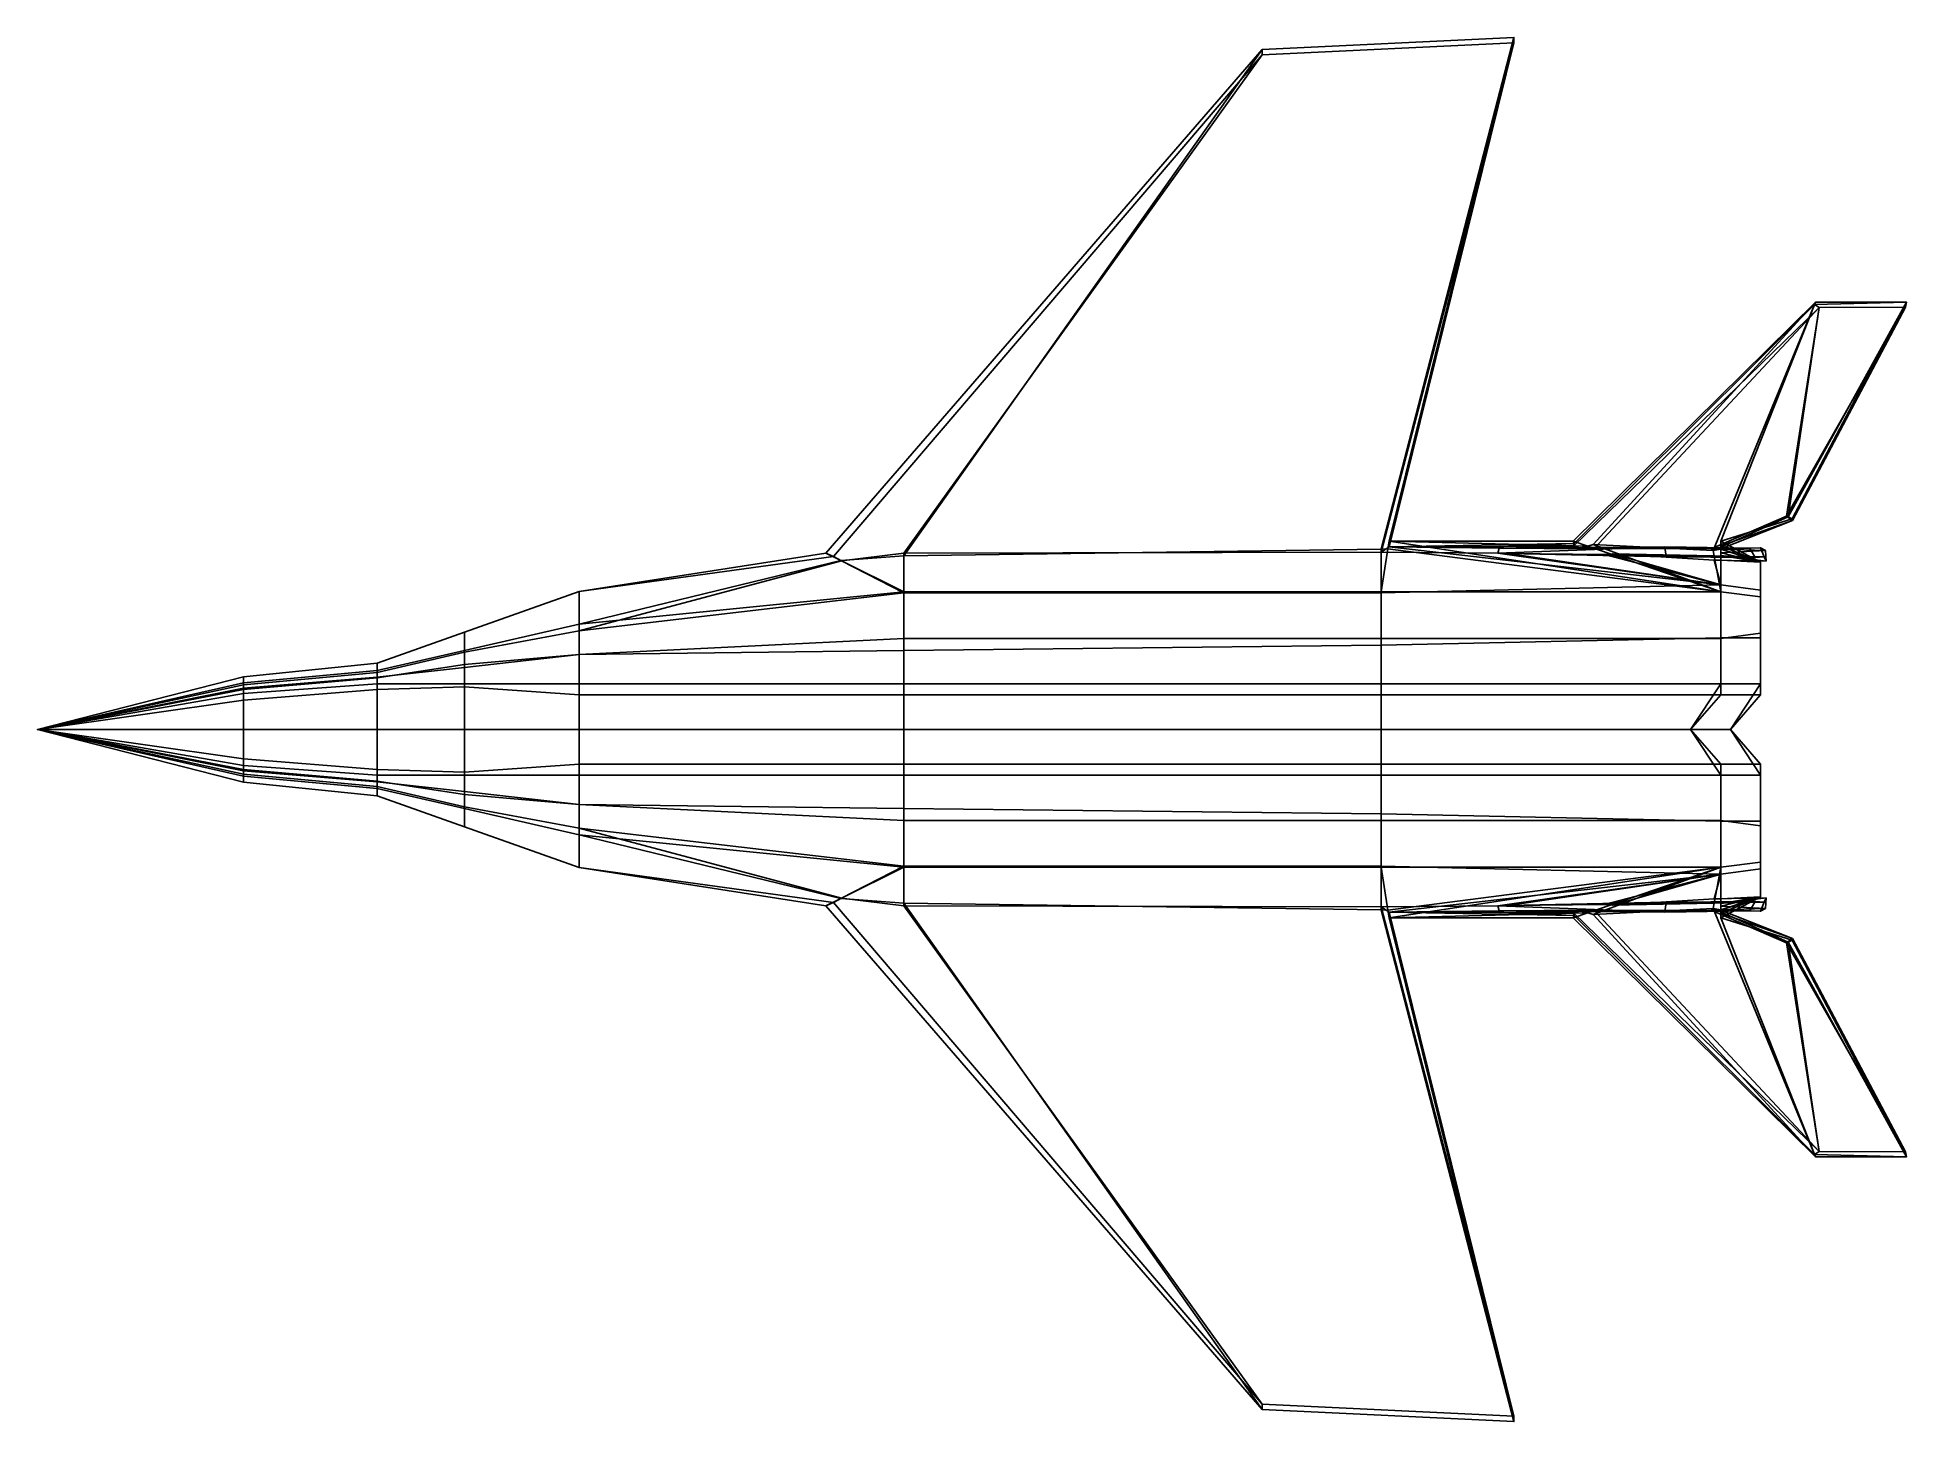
# Model space of a CAD drawing. Extents: x -2.39 to 6.55, y -3.31 to 3.31.
import ezdxf

# ---------------------------------------------------------------- set-up
doc = ezdxf.new("R2010")
doc.units = 0

msp = doc.modelspace()

# ---------------------------------------------------------------- linework, layer by layer
at = {"layer": 'Combined_Polyset', "color": 251}
for points in [[(4.0401, 0.8621, 0.2448), (4.6751, 3.3115, 0.2399), (3.4717, 3.2536, 0.2399), (1.7572, 0.8308, 0.2482)], [(3.4717, 3.2279, 0.3214), (3.4717, 3.2536, 0.2399), (4.6751, 3.3115, 0.2399), (4.6751, 3.286, 0.325)], [(4.0724, 0.865, 0.2473), (4.0781, 0.9016, 0.278), (4.6751, 3.3115, 0.2399), (4.0401, 0.8621, 0.2448)], [(4.0782, 0.8744, 0.3115), (4.6751, 3.286, 0.325), (4.6751, 3.3115, 0.2399), (4.0781, 0.9016, 0.278)], [(1.3843, 0.8437, 0.278), (3.4717, 3.2536, 0.2399), (3.4717, 3.2279, 0.3214), (1.4202, 0.8272, 0.3124)], [(1.7572, 0.8308, 0.2482), (3.4717, 3.2536, 0.2399), (1.3843, 0.8437, 0.278), (1.4555, 0.8085, 0.2585)], [(1.4202, 0.8272, 0.3124), (3.4717, 3.2279, 0.3214), (1.7572, 0.8429, 0.3155), (1.458, 0.8062, 0.3092)], [(1.7572, 0.8429, 0.3155), (3.4717, 3.2279, 0.3214), (4.6751, 3.286, 0.325), (4.0401, 0.8491, 0.3425)], [(4.0401, 0.8491, 0.3425), (4.6751, 3.286, 0.325), (4.0782, 0.8744, 0.3115)], [(6.113, 2.0337, 0.2914), (4.9627, 0.8895, 0.2928), (4.9584, 0.9016, 0.278), (6.1178, 2.0446, 0.278)], [(5.0546, 0.8845, 0.2634), (6.1178, 2.0446, 0.278), (4.9584, 0.9016, 0.278), (5.0285, 0.8775, 0.2575)], [(6.1349, 2.0196, 0.3118), (4.9603, 0.8764, 0.3118), (4.9627, 0.8895, 0.2928), (6.113, 2.0337, 0.2914)], [(5.009, 0.8637, 0.3305), (4.9603, 0.8764, 0.3118), (6.1349, 2.0196, 0.3118), (5.0597, 0.8666, 0.3264)], [(6.1178, 2.0446, 0.278), (5.0546, 0.8845, 0.2634), (5.6283, 0.8571, 0.2415)], [(5.9792, 1.0207, 0.3275), (5.619, 0.8636, 0.333), (5.0597, 0.8666, 0.3264), (6.1349, 2.0196, 0.3118)], [(6.1178, 2.0446, 0.278), (5.6283, 0.8571, 0.2415), (5.9865, 1.0169, 0.2511), (6.5536, 2.0438, 0.2789)], [(6.1178, 2.0446, 0.278), (5.6642, 0.9016, 0.278), (6.0055, 1.0077, 0.2782), (6.5536, 2.0438, 0.2789)], [(5.9792, 1.0207, 0.3275), (6.5484, 2.021, 0.3121), (6.0074, 1.0007, 0.3121)], [(6.1349, 2.0196, 0.3118), (6.5484, 2.021, 0.3121), (5.9792, 1.0207, 0.3275)], [(6.0055, 1.0077, 0.2782), (6.5536, 2.0438, 0.2789), (5.9865, 1.0169, 0.2511)], [(6.1349, 2.0196, 0.3118), (6.5484, 2.021, 0.3121), (6.5536, 2.0438, 0.2789), (5.9865, 1.0169, 0.2511)], [(6.0074, 1.0007, 0.3121), (6.5484, 2.021, 0.3121), (6.5536, 2.0438, 0.2789), (6.0055, 1.0077, 0.2782)], [(6.5536, 2.0438, 0.2789), (6.113, 2.0337, 0.2914), (6.1178, 2.0446, 0.278)], [(6.113, 2.0337, 0.2914), (6.5536, 2.0438, 0.2789), (6.5484, 2.021, 0.3121), (6.1349, 2.0196, 0.3118)], [(5.6642, 0.8644, 0.3319), (5.619, 0.8636, 0.333), (5.9792, 1.0207, 0.3275), (6.0074, 1.0007, 0.3121)], [(6.0055, 1.0077, 0.2782), (5.6642, 0.9016, 0.278), (5.6642, 0.8781, 0.3121), (6.0074, 1.0007, 0.3121)], [(6.0074, 1.0007, 0.3121), (5.6642, 0.8781, 0.3121), (5.6642, 0.8644, 0.3319)], [(5.6642, 0.6594, 0.0719), (4.0781, 0.9016, 0.278), (4.0724, 0.865, 0.2473)], [(4.9627, 0.8895, 0.2928), (4.0782, 0.8744, 0.3115), (4.0781, 0.9016, 0.278), (4.9584, 0.9016, 0.278)], [(5.0285, 0.8775, 0.2575), (4.9584, 0.9016, 0.278), (4.0781, 0.9016, 0.278)], [(4.0781, 0.9016, 0.278), (5.6642, 0.6594, 0.0719), (5.0285, 0.8775, 0.2575)], [(5.6642, 0.8781, 0.3121), (5.6642, 0.9016, 0.278), (5.8547, 0.8, 0.278)], [(5.8547, 0.8, 0.278), (5.6642, 0.9016, 0.278), (5.6642, 0.8634, 0.2455)], [(1.4202, 0.8272, 0.3124), (0.2032, 0.6603, 0.278), (1.3843, 0.8437, 0.278)], [(1.4555, 0.8085, 0.2585), (1.3843, 0.8437, 0.278), (0.2032, 0.6603, 0.278), (0.2032, 0.5037, 0.176)], [(1.458, 0.8062, 0.3092), (0.2032, 0.4719, 0.4032), (0.2032, 0.6603, 0.278), (1.4202, 0.8272, 0.3124)], [(0.2032, 0.5037, 0.176), (1.7572, 0.6594, 0.176), (1.4555, 0.8085, 0.2585)], [(1.458, 0.8062, 0.3092), (1.7572, 0.6542, 0.4363), (0.2032, 0.4719, 0.4032)], [(1.4555, 0.8085, 0.2585), (1.7572, 0.6594, 0.176), (1.7572, 0.8308, 0.2482)], [(1.7572, 0.8429, 0.3155), (1.7572, 0.6542, 0.4363), (1.458, 0.8062, 0.3092)], [(1.7572, 0.8308, 0.2482), (1.7572, 0.6594, 0.176), (4.0401, 0.6594, 0.0744), (4.0401, 0.8621, 0.2448)], [(4.0401, 0.8491, 0.3425), (4.0401, 0.6542, 0.5823), (1.7572, 0.6542, 0.4363), (1.7572, 0.8429, 0.3155)], [(4.0782, 0.8744, 0.3115), (5.6642, 0.6919, 0.5823), (4.0401, 0.6542, 0.5823), (4.0401, 0.8491, 0.3425)], [(4.5983, 0.8431, 0.3562), (4.0401, 0.8491, 0.3425), (4.0782, 0.8744, 0.3115), (5.6642, 0.6919, 0.5823)], [(4.5983, 0.8431, 0.3562), (4.0401, 0.8491, 0.3425), (4.0782, 0.8744, 0.3115), (4.6052, 0.8683, 0.3223)], [(4.0401, 0.8621, 0.2448), (4.0401, 0.6594, 0.0744), (4.0724, 0.865, 0.2473)], [(4.0724, 0.865, 0.2473), (4.0401, 0.6594, 0.0744), (5.6642, 0.6594, 0.0719)], [(5.6642, 0.6919, 0.5823), (4.0401, 0.6542, 0.5823), (4.0401, 0.8491, 0.3425), (4.5983, 0.8431, 0.3562)], [(4.6089, 0.8756, 0.3117), (4.0782, 0.8744, 0.3115), (4.9627, 0.8895, 0.2928)], [(4.6052, 0.8683, 0.3223), (4.0782, 0.8744, 0.3115), (4.6089, 0.8756, 0.3117)], [(4.5983, 0.8431, 0.3562), (5.6642, 0.6919, 0.5823), (4.0782, 0.8744, 0.3115), (4.6052, 0.8683, 0.3223)], [(5.3975, 0.8738, 1.5387), (5.4042, 0.8258, 1.5521), (4.5983, 0.8431, 0.3562)], [(5.3975, 0.8738, 1.5387), (4.5983, 0.8431, 0.3562), (4.6052, 0.8683, 0.3223)], [(4.5983, 0.8431, 0.3562), (4.648, 0.8426, 0.3574), (5.6642, 0.6919, 0.5823)], [(5.4042, 0.8258, 1.5521), (4.648, 0.8426, 0.3574), (4.5983, 0.8431, 0.3562)], [(4.6052, 0.8683, 0.3223), (4.6089, 0.8756, 0.3117), (4.6309, 0.868, 0.3228)], [(5.3975, 0.8738, 1.5387), (4.6052, 0.8683, 0.3223), (4.6309, 0.868, 0.3228)], [(4.9627, 0.8895, 0.2928), (4.9603, 0.8764, 0.3118), (4.6089, 0.8756, 0.3117)], [(4.6089, 0.8756, 0.3117), (4.9603, 0.8764, 0.3118), (4.6309, 0.868, 0.3228)], [(4.9603, 0.8764, 0.3118), (5.009, 0.8637, 0.3305), (4.6309, 0.868, 0.3228)], [(5.3975, 0.8738, 1.5387), (4.6309, 0.868, 0.3228), (5.009, 0.8637, 0.3305), (5.8029, 0.868, 1.2953)], [(4.648, 0.8426, 0.3574), (5.1083, 0.8376, 0.3687), (5.6642, 0.6919, 0.5823)], [(5.8292, 0.823, 1.3054), (5.1083, 0.8376, 0.3687), (4.648, 0.8426, 0.3574), (5.4042, 0.8258, 1.5521)], [(5.8029, 0.868, 1.2953), (5.009, 0.8637, 0.3305), (5.0597, 0.8666, 0.3264), (5.8544, 0.8699, 1.2229)], [(5.0285, 0.8775, 0.2575), (5.6642, 0.6594, 0.0719), (5.0546, 0.8845, 0.2634)], [(5.0546, 0.8845, 0.2634), (5.6642, 0.6594, 0.0719), (5.6283, 0.8571, 0.2415)], [(5.8544, 0.8699, 1.2229), (5.0597, 0.8666, 0.3264), (5.619, 0.8636, 0.333), (5.8782, 0.8563, 0.489)], [(5.1482, 0.8411, 0.3639), (5.6642, 0.6919, 0.5823), (5.1083, 0.8376, 0.3687)], [(5.8719, 0.8268, 1.2303), (5.1482, 0.8411, 0.3639), (5.1083, 0.8376, 0.3687), (5.8292, 0.823, 1.3054)], [(5.6332, 0.8097, 0.4112), (5.6642, 0.6919, 0.5823), (5.1482, 0.8411, 0.3639)], [(5.8815, 0.806, 0.5067), (5.6332, 0.8097, 0.4112), (5.1482, 0.8411, 0.3639), (5.8719, 0.8268, 1.2303)], [(5.4042, 0.8258, 1.5521), (5.3975, 0.8738, 1.5387), (5.8029, 0.868, 1.2953), (5.8292, 0.823, 1.3054)], [(5.8782, 0.8563, 0.489), (5.619, 0.8636, 0.333), (5.6642, 0.8644, 0.3319), (5.6642, 0.8459, 0.3588)], [(5.6283, 0.8571, 0.2415), (5.6642, 0.6594, 0.0719), (5.6642, 0.8634, 0.2455)], [(5.6642, 0.8331, 0.3774), (5.6642, 0.8097, 0.4113), (5.6332, 0.8097, 0.4112), (5.8815, 0.806, 0.5067)], [(5.6642, 0.8097, 0.4113), (5.6642, 0.6919, 0.5823), (5.6332, 0.8097, 0.4112)], [(5.6642, 0.8644, 0.3319), (5.6642, 0.8781, 0.3121), (5.8547, 0.8, 0.278)], [(5.6642, 0.8459, 0.3588), (5.6642, 0.8644, 0.3319), (5.8547, 0.8, 0.278)], [(5.6642, 0.8634, 0.2455), (5.6642, 0.6594, 0.0719), (5.8547, 0.634, 0.1227), (5.8547, 0.8, 0.278)], [(5.8815, 0.806, 0.5067), (5.8782, 0.8563, 0.489), (5.6642, 0.8459, 0.3588), (5.6642, 0.8331, 0.3774)], [(5.6642, 0.8331, 0.3774), (5.6642, 0.8459, 0.3588), (5.8547, 0.8, 0.278)], [(5.8547, 0.8, 0.278), (5.6642, 0.8097, 0.4113), (5.6642, 0.8331, 0.3774)], [(5.8547, 0.8, 0.278), (5.8547, 0.6665, 0.5061), (5.6642, 0.6919, 0.5823), (5.6642, 0.8097, 0.4113)], [(5.8292, 0.823, 1.3054), (5.8029, 0.868, 1.2953), (5.8544, 0.8699, 1.2229), (5.8719, 0.8268, 1.2303)], [(5.8719, 0.8268, 1.2303), (5.8544, 0.8699, 1.2229), (5.8782, 0.8563, 0.489), (5.8815, 0.806, 0.5067)], [(5.8547, 0.6665, 0.5061), (5.8547, 0.8, 0.278), (5.8547, 0.634, 0.1227)], [(-0.3441, 0.3693, 0.3783), (-0.3441, 0.4658, 0.278), (0.2032, 0.6603, 0.278), (0.2032, 0.4719, 0.4032)], [(-0.3441, 0.4658, 0.278), (-0.3441, 0.3782, 0.1761), (0.2032, 0.5037, 0.176), (0.2032, 0.6603, 0.278)], [(0.2032, 0.5037, 0.176), (0.2032, 0.3587, 0.0817), (1.7572, 0.4352, 0.0817), (1.7572, 0.6594, 0.176)], [(0.2032, 0.3581, 0.4788), (0.2032, 0.4719, 0.4032), (1.7572, 0.6542, 0.4363), (1.7572, 0.3778, 0.43)], [(1.7572, 0.6594, 0.176), (1.7572, 0.4352, 0.0817), (4.0401, 0.4352, 0.0563), (4.0401, 0.6594, 0.0744)], [(1.7572, 0.3778, 0.43), (1.7572, 0.6542, 0.4363), (4.0401, 0.6542, 0.5823), (4.0401, 0.4032, 0.5878)], [(4.0401, 0.4032, 0.5878), (4.0401, 0.6542, 0.5823), (5.6642, 0.6919, 0.5823), (5.6642, 0.4383, 0.5877)], [(4.0401, 0.6594, 0.0744), (4.0401, 0.4352, 0.0563), (5.6642, 0.4352, 0.0692), (5.6642, 0.6594, 0.0719)], [(5.6642, 0.4383, 0.5877), (5.6642, 0.6919, 0.5823), (5.8547, 0.6665, 0.5061), (5.8547, 0.4383, 0.5115)], [(5.6642, 0.6594, 0.0719), (5.6642, 0.4352, 0.0692), (5.8547, 0.4606, 0.12), (5.8547, 0.634, 0.1227)], [(5.8547, 0.634, 0.1227), (5.8547, 0.4606, 0.12), (5.8547, 0.4383, 0.5115), (5.8547, 0.6665, 0.5061)], [(-0.762, 0.2732, 0.366), (-0.762, 0.3174, 0.2781), (-0.3441, 0.4658, 0.278), (-0.3441, 0.3693, 0.3783)], [(-0.762, 0.3174, 0.2781), (-0.762, 0.2824, 0.1761), (-0.3441, 0.3782, 0.1761), (-0.3441, 0.4658, 0.278)], [(-0.3441, 0.3782, 0.1761), (-0.3441, 0.2971, 0.0817), (0.2032, 0.3587, 0.0817), (0.2032, 0.5037, 0.176)], [(-0.3441, 0.311, 0.4389), (-0.3441, 0.3693, 0.3783), (0.2032, 0.4719, 0.4032), (0.2032, 0.3581, 0.4788)], [(5.6642, 0.4352, 0.0692), (5.6642, 0.2187, 0.2699), (5.8547, 0.2187, 0.2699), (5.8547, 0.4606, 0.12)], [(5.8547, 0.4606, 0.12), (5.8547, 0.2187, 0.2699), (5.8547, 0.166, 0.3238), (5.8547, 0.4383, 0.5115)], [(-0.762, 0.2824, 0.1761), (-0.762, 0.25, 0.0817), (-0.3441, 0.2971, 0.0817), (-0.3441, 0.3782, 0.1761)], [(-0.762, 0.2466, 0.4192), (-0.762, 0.2732, 0.366), (-0.3441, 0.3693, 0.3783), (-0.3441, 0.311, 0.4389)], [(-0.3441, 0.2971, 0.0817), (-0.3441, 0.2187, -0.0094), (0.2032, 0.2187, -0.0094), (0.2032, 0.3587, 0.0817)], [(-0.3441, 0.2041, 0.6962), (-0.3441, 0.311, 0.4389), (0.2032, 0.3581, 0.4788), (0.2032, 0.166, 0.7811)], [(0.2032, 0.3587, 0.0817), (0.2032, 0.2187, -0.0094), (1.7572, 0.2187, -0.0094), (1.7572, 0.4352, 0.0817)], [(0.2032, 0.166, 0.7811), (0.2032, 0.3581, 0.4788), (1.7572, 0.3778, 0.43), (1.7572, 0.166, 0.6541)], [(1.7572, 0.4352, 0.0817), (1.7572, 0.2187, -0.0094), (4.0401, 0.2187, -0.0094), (4.0401, 0.4352, 0.0563)], [(1.7572, 0.166, 0.6541), (1.7572, 0.3778, 0.43), (4.0401, 0.4032, 0.5878), (4.0401, 0.166, 0.4)], [(4.0401, 0.166, 0.4), (4.0401, 0.4032, 0.5878), (5.6642, 0.4383, 0.5877), (5.6642, 0.166, 0.3238)], [(4.0401, 0.4352, 0.0563), (4.0401, 0.2187, -0.0094), (5.6642, 0.2187, 0.2699), (5.6642, 0.4352, 0.0692)], [(5.6642, 0.166, 0.3238), (5.6642, 0.4383, 0.5877), (5.8547, 0.4383, 0.5115), (5.8547, 0.166, 0.3238)], [(-1.4021, 0.2141, 0.3211), (-1.4021, 0.2513, 0.2534), (-0.762, 0.3174, 0.2781), (-0.762, 0.2732, 0.366)], [(-1.4021, 0.2513, 0.2534), (-1.4021, 0.2233, 0.1719), (-0.762, 0.2824, 0.1761), (-0.762, 0.3174, 0.2781)], [(-1.4021, 0.2233, 0.1719), (-1.4021, 0.1974, 0.0963), (-0.762, 0.25, 0.0817), (-0.762, 0.2824, 0.1761)], [(-1.4021, 0.1917, 0.362), (-1.4021, 0.2141, 0.3211), (-0.762, 0.2732, 0.366), (-0.762, 0.2466, 0.4192)], [(-0.762, 0.1914, 0.6287), (-0.762, 0.2466, 0.4192), (-0.3441, 0.311, 0.4389), (-0.3441, 0.2041, 0.6962)], [(-0.762, 0.25, 0.0817), (-0.762, 0.2187, -0.0094), (-0.3441, 0.2187, -0.0094), (-0.3441, 0.2971, 0.0817)], [(-2.3876, 0, 0.1562), (-1.4021, 0.2513, 0.2534), (-1.4021, 0.2141, 0.3211)], [(-2.3876, 0, 0.1562), (-1.4021, 0.2233, 0.1719), (-1.4021, 0.2513, 0.2534)], [(-2.3876, 0, 0.1562), (-1.4021, 0.1974, 0.0963), (-1.4021, 0.2233, 0.1719)], [(-2.3876, 0, 0.1562), (-1.4021, 0.2141, 0.3211), (-1.4021, 0.1917, 0.362)], [(-2.3876, 0, 0.1562), (-1.4021, 0.1724, 0.0234), (-1.4021, 0.1974, 0.0963)], [(-2.3876, 0, 0.1562), (-1.4021, 0.1917, 0.362), (-1.4021, 0.1408, 0.4391)], [(-1.4021, 0.1974, 0.0963), (-1.4021, 0.1724, 0.0234), (-0.762, 0.2187, -0.0094), (-0.762, 0.25, 0.0817)], [(-1.4021, 0.1408, 0.4391), (-1.4021, 0.1917, 0.362), (-0.762, 0.2466, 0.4192), (-0.762, 0.1914, 0.6287)], [(-1.4021, 0.1724, 0.0234), (-1.4021, 0, -0.064), (-0.762, 0, -0.1187), (-0.762, 0.2187, -0.0094)], [(-1.4021, 0, 0.4946), (-1.4021, 0.1408, 0.4391), (-0.762, 0.1914, 0.6287), (-0.762, 0, 0.7764)], [(-0.762, 0.2187, -0.0094), (-0.762, 0, -0.1187), (-0.3441, 0, -0.1187), (-0.3441, 0.2187, -0.0094)], [(-0.762, 0, 0.7764), (-0.762, 0.1914, 0.6287), (-0.3441, 0.2041, 0.6962), (-0.3441, 0, 0.8674)], [(-0.3441, 0.2187, -0.0094), (-0.3441, 0, -0.1187), (0.2032, 0, -0.1187), (0.2032, 0.2187, -0.0094)], [(-0.3441, 0, 0.8674), (-0.3441, 0.2041, 0.6962), (0.2032, 0.166, 0.7811), (0.2032, 0, 0.8399)], [(0.2032, 0.2187, -0.0094), (0.2032, 0, -0.1187), (1.7572, 0, -0.1187), (1.7572, 0.2187, -0.0094)], [(1.7572, 0.2187, -0.0094), (1.7572, 0, -0.1187), (4.0401, 0, -0.1187), (4.0401, 0.2187, -0.0094)], [(4.0401, 0.2187, -0.0094), (4.0401, 0, -0.1187), (5.5199, 0, 0.2622), (5.6642, 0.2187, 0.2699)], [(5.6642, 0.2187, 0.2699), (5.5199, 0, 0.2622), (5.7104, 0, 0.2622), (5.8547, 0.2187, 0.2699)], [(5.7104, 0, 0.3191), (5.8547, 0.166, 0.3238), (5.8547, 0.2187, 0.2699), (5.7104, 0, 0.2622)], [(-2.3876, 0, 0.1562), (-1.4021, 0, -0.064), (-1.4021, 0.1724, 0.0234)], [(-2.3876, 0, 0.1562), (-1.4021, 0.1408, 0.4391), (-1.4021, 0, 0.4946)], [(0.2032, 0, 0.8399), (0.2032, 0.166, 0.7811), (1.7572, 0.166, 0.6541), (1.7572, 0, 0.6494)], [(1.7572, 0, 0.6494), (1.7572, 0.166, 0.6541), (4.0401, 0.166, 0.4), (4.0401, 0, 0.3953)], [(4.0401, 0, 0.3953), (4.0401, 0.166, 0.4), (5.6642, 0.166, 0.3238), (5.5199, 0, 0.3191)], [(5.5199, 0, 0.3191), (5.6642, 0.166, 0.3238), (5.8547, 0.166, 0.3238), (5.7104, 0, 0.3191)], [(-1.4021, 0, 0.4946), (-1.4021, -0.1408, 0.4391), (-2.3876, 0, 0.1562)], [(-1.4021, -0.1408, 0.4391), (-1.4021, -0.1917, 0.362), (-2.3876, 0, 0.1562)], [(-1.4021, -0.1917, 0.362), (-1.4021, -0.2141, 0.3211), (-2.3876, 0, 0.1562)], [(-1.4021, -0.2141, 0.3211), (-1.4021, -0.2513, 0.2534), (-2.3876, 0, 0.1562)], [(-1.4021, -0.2513, 0.2534), (-1.4021, -0.2233, 0.1719), (-2.3876, 0, 0.1562)], [(-1.4021, -0.2233, 0.1719), (-1.4021, -0.1974, 0.0963), (-2.3876, 0, 0.1562)], [(-1.4021, -0.1974, 0.0963), (-1.4021, -0.1724, 0.0234), (-2.3876, 0, 0.1562)], [(-1.4021, -0.1724, 0.0234), (-1.4021, 0, -0.064), (-2.3876, 0, 0.1562)], [(-0.762, 0, 0.7764), (-0.762, -0.1914, 0.6287), (-1.4021, -0.1408, 0.4391), (-1.4021, 0, 0.4946)], [(-0.762, -0.2187, -0.0094), (-0.762, 0, -0.1187), (-1.4021, 0, -0.064), (-1.4021, -0.1724, 0.0234)], [(-0.3441, 0, 0.8674), (-0.3441, -0.2041, 0.6962), (-0.762, -0.1914, 0.6287), (-0.762, 0, 0.7764)], [(-0.3441, -0.2187, -0.0094), (-0.3441, 0, -0.1187), (-0.762, 0, -0.1187), (-0.762, -0.2187, -0.0094)], [(0.2032, 0, 0.8399), (0.2032, -0.166, 0.7811), (-0.3441, -0.2041, 0.6962), (-0.3441, 0, 0.8674)], [(0.2032, -0.2187, -0.0094), (0.2032, 0, -0.1187), (-0.3441, 0, -0.1187), (-0.3441, -0.2187, -0.0094)], [(1.7572, 0, 0.6494), (1.7572, -0.166, 0.6541), (0.2032, -0.166, 0.7811), (0.2032, 0, 0.8399)], [(1.7572, -0.2187, -0.0094), (1.7572, 0, -0.1187), (0.2032, 0, -0.1187), (0.2032, -0.2187, -0.0094)], [(4.0401, 0, 0.3953), (4.0401, -0.166, 0.4), (1.7572, -0.166, 0.6541), (1.7572, 0, 0.6494)], [(4.0401, -0.2187, -0.0094), (4.0401, 0, -0.1187), (1.7572, 0, -0.1187), (1.7572, -0.2187, -0.0094)], [(5.5199, 0, 0.3191), (5.6642, -0.166, 0.3238), (4.0401, -0.166, 0.4), (4.0401, 0, 0.3953)], [(5.6642, -0.2187, 0.2699), (5.5199, 0, 0.2622), (4.0401, 0, -0.1187), (4.0401, -0.2187, -0.0094)], [(5.7104, 0, 0.3191), (5.8547, -0.166, 0.3238), (5.6642, -0.166, 0.3238), (5.5199, 0, 0.3191)], [(5.8547, -0.2187, 0.2699), (5.7104, 0, 0.2622), (5.5199, 0, 0.2622), (5.6642, -0.2187, 0.2699)], [(5.7104, 0, 0.2622), (5.8547, -0.2187, 0.2699), (5.8547, -0.166, 0.3238), (5.7104, 0, 0.3191)], [(-0.762, -0.1914, 0.6287), (-0.762, -0.2466, 0.4192), (-1.4021, -0.1917, 0.362), (-1.4021, -0.1408, 0.4391)], [(-0.762, -0.25, 0.0817), (-0.762, -0.2187, -0.0094), (-1.4021, -0.1724, 0.0234), (-1.4021, -0.1974, 0.0963)], [(0.2032, -0.166, 0.7811), (0.2032, -0.3581, 0.4788), (-0.3441, -0.311, 0.4389), (-0.3441, -0.2041, 0.6962)], [(1.7572, -0.166, 0.6541), (1.7572, -0.3778, 0.43), (0.2032, -0.3581, 0.4788), (0.2032, -0.166, 0.7811)], [(4.0401, -0.166, 0.4), (4.0401, -0.4032, 0.5878), (1.7572, -0.3778, 0.43), (1.7572, -0.166, 0.6541)], [(5.6642, -0.166, 0.3238), (5.6642, -0.4383, 0.5877), (4.0401, -0.4032, 0.5878), (4.0401, -0.166, 0.4)], [(5.8547, -0.166, 0.3238), (5.8547, -0.4383, 0.5115), (5.6642, -0.4383, 0.5877), (5.6642, -0.166, 0.3238)], [(5.8547, -0.4383, 0.5115), (5.8547, -0.166, 0.3238), (5.8547, -0.2187, 0.2699), (5.8547, -0.4606, 0.12)], [(-0.762, -0.2466, 0.4192), (-0.762, -0.2732, 0.366), (-1.4021, -0.2141, 0.3211), (-1.4021, -0.1917, 0.362)], [(-0.762, -0.2824, 0.1761), (-0.762, -0.25, 0.0817), (-1.4021, -0.1974, 0.0963), (-1.4021, -0.2233, 0.1719)], [(-0.762, -0.2732, 0.366), (-0.762, -0.3174, 0.2781), (-1.4021, -0.2513, 0.2534), (-1.4021, -0.2141, 0.3211)], [(-0.762, -0.3174, 0.2781), (-0.762, -0.2824, 0.1761), (-1.4021, -0.2233, 0.1719), (-1.4021, -0.2513, 0.2534)], [(-0.3441, -0.2041, 0.6962), (-0.3441, -0.311, 0.4389), (-0.762, -0.2466, 0.4192), (-0.762, -0.1914, 0.6287)], [(-0.3441, -0.2971, 0.0817), (-0.3441, -0.2187, -0.0094), (-0.762, -0.2187, -0.0094), (-0.762, -0.25, 0.0817)], [(-0.3441, -0.311, 0.4389), (-0.3441, -0.3693, 0.3783), (-0.762, -0.2732, 0.366), (-0.762, -0.2466, 0.4192)], [(-0.3441, -0.3782, 0.1761), (-0.3441, -0.2971, 0.0817), (-0.762, -0.25, 0.0817), (-0.762, -0.2824, 0.1761)], [(0.2032, -0.3587, 0.0817), (0.2032, -0.2187, -0.0094), (-0.3441, -0.2187, -0.0094), (-0.3441, -0.2971, 0.0817)], [(1.7572, -0.4352, 0.0817), (1.7572, -0.2187, -0.0094), (0.2032, -0.2187, -0.0094), (0.2032, -0.3587, 0.0817)], [(4.0401, -0.4352, 0.0563), (4.0401, -0.2187, -0.0094), (1.7572, -0.2187, -0.0094), (1.7572, -0.4352, 0.0817)], [(5.6642, -0.4352, 0.0692), (5.6642, -0.2187, 0.2699), (4.0401, -0.2187, -0.0094), (4.0401, -0.4352, 0.0563)], [(5.8547, -0.4606, 0.12), (5.8547, -0.2187, 0.2699), (5.6642, -0.2187, 0.2699), (5.6642, -0.4352, 0.0692)], [(-0.3441, -0.3693, 0.3783), (-0.3441, -0.4658, 0.278), (-0.762, -0.3174, 0.2781), (-0.762, -0.2732, 0.366)], [(-0.3441, -0.4658, 0.278), (-0.3441, -0.3782, 0.1761), (-0.762, -0.2824, 0.1761), (-0.762, -0.3174, 0.2781)], [(0.2032, -0.5037, 0.176), (0.2032, -0.3587, 0.0817), (-0.3441, -0.2971, 0.0817), (-0.3441, -0.3782, 0.1761)], [(0.2032, -0.3581, 0.4788), (0.2032, -0.4719, 0.4032), (-0.3441, -0.3693, 0.3783), (-0.3441, -0.311, 0.4389)], [(0.2032, -0.4719, 0.4032), (0.2032, -0.6603, 0.278), (-0.3441, -0.4658, 0.278), (-0.3441, -0.3693, 0.3783)], [(0.2032, -0.6603, 0.278), (0.2032, -0.5037, 0.176), (-0.3441, -0.3782, 0.1761), (-0.3441, -0.4658, 0.278)], [(1.7572, -0.3778, 0.43), (1.7572, -0.6542, 0.4363), (0.2032, -0.4719, 0.4032), (0.2032, -0.3581, 0.4788)], [(1.7572, -0.6594, 0.176), (1.7572, -0.4352, 0.0817), (0.2032, -0.3587, 0.0817), (0.2032, -0.5037, 0.176)], [(4.0401, -0.4032, 0.5878), (4.0401, -0.6542, 0.5823), (1.7572, -0.6542, 0.4363), (1.7572, -0.3778, 0.43)], [(4.0401, -0.6594, 0.0744), (4.0401, -0.4352, 0.0563), (1.7572, -0.4352, 0.0817), (1.7572, -0.6594, 0.176)], [(5.6642, -0.4383, 0.5877), (5.6642, -0.6919, 0.5823), (4.0401, -0.6542, 0.5823), (4.0401, -0.4032, 0.5878)], [(5.6642, -0.6594, 0.0719), (5.6642, -0.4352, 0.0692), (4.0401, -0.4352, 0.0563), (4.0401, -0.6594, 0.0744)], [(5.8547, -0.634, 0.1227), (5.8547, -0.4606, 0.12), (5.6642, -0.4352, 0.0692), (5.6642, -0.6594, 0.0719)], [(5.8547, -0.4383, 0.5115), (5.8547, -0.6665, 0.5061), (5.6642, -0.6919, 0.5823), (5.6642, -0.4383, 0.5877)], [(5.8547, -0.6665, 0.5061), (5.8547, -0.4383, 0.5115), (5.8547, -0.4606, 0.12), (5.8547, -0.634, 0.1227)], [(0.2032, -0.4719, 0.4032), (1.7572, -0.6542, 0.4363), (1.458, -0.8062, 0.3092)], [(1.4202, -0.8272, 0.3124), (0.2032, -0.6603, 0.278), (0.2032, -0.4719, 0.4032), (1.458, -0.8062, 0.3092)], [(1.4555, -0.8085, 0.2585), (1.7572, -0.6594, 0.176), (0.2032, -0.5037, 0.176)], [(0.2032, -0.5037, 0.176), (0.2032, -0.6603, 0.278), (1.3843, -0.8437, 0.278), (1.4555, -0.8085, 0.2585)], [(1.3843, -0.8437, 0.278), (0.2032, -0.6603, 0.278), (1.4202, -0.8272, 0.3124)], [(1.7572, -0.8308, 0.2482), (1.7572, -0.6594, 0.176), (1.4555, -0.8085, 0.2585)], [(1.458, -0.8062, 0.3092), (1.7572, -0.6542, 0.4363), (1.7572, -0.8429, 0.3155)], [(1.7572, -0.8429, 0.3155), (1.7572, -0.6542, 0.4363), (4.0401, -0.6542, 0.5823), (4.0401, -0.8491, 0.3425)], [(4.0401, -0.8621, 0.2448), (4.0401, -0.6594, 0.0744), (1.7572, -0.6594, 0.176), (1.7572, -0.8308, 0.2482)], [(4.0401, -0.8491, 0.3425), (4.0401, -0.6542, 0.5823), (5.6642, -0.6919, 0.5823), (4.0782, -0.8744, 0.3115)], [(5.6642, -0.6919, 0.5823), (4.0401, -0.6542, 0.5823), (4.0401, -0.8491, 0.3425), (4.5983, -0.8431, 0.3562)], [(4.0724, -0.865, 0.2473), (4.0401, -0.6594, 0.0744), (4.0401, -0.8621, 0.2448)], [(5.6642, -0.6594, 0.0719), (4.0401, -0.6594, 0.0744), (4.0724, -0.865, 0.2473)], [(4.5983, -0.8431, 0.3562), (4.0401, -0.8491, 0.3425), (4.0782, -0.8744, 0.3115), (5.6642, -0.6919, 0.5823)], [(4.0724, -0.865, 0.2473), (4.0781, -0.9016, 0.278), (5.6642, -0.6594, 0.0719)], [(5.0285, -0.8775, 0.2575), (5.6642, -0.6594, 0.0719), (4.0781, -0.9016, 0.278)], [(4.5983, -0.8431, 0.3562), (5.6642, -0.6919, 0.5823), (4.0782, -0.8744, 0.3115), (4.6052, -0.8683, 0.3223)], [(5.6642, -0.6919, 0.5823), (4.648, -0.8426, 0.3574), (4.5983, -0.8431, 0.3562)], [(5.6642, -0.6919, 0.5823), (5.1083, -0.8376, 0.3687), (4.648, -0.8426, 0.3574)], [(5.0546, -0.8845, 0.2634), (5.6642, -0.6594, 0.0719), (5.0285, -0.8775, 0.2575)], [(5.6283, -0.8571, 0.2415), (5.6642, -0.6594, 0.0719), (5.0546, -0.8845, 0.2634)], [(5.1083, -0.8376, 0.3687), (5.6642, -0.6919, 0.5823), (5.1482, -0.8411, 0.3639)], [(5.1482, -0.8411, 0.3639), (5.6642, -0.6919, 0.5823), (5.6332, -0.8097, 0.4112)], [(5.6642, -0.8634, 0.2455), (5.6642, -0.6594, 0.0719), (5.6283, -0.8571, 0.2415)], [(5.6332, -0.8097, 0.4112), (5.6642, -0.6919, 0.5823), (5.6642, -0.8097, 0.4113)], [(5.8547, -0.8, 0.278), (5.8547, -0.634, 0.1227), (5.6642, -0.6594, 0.0719), (5.6642, -0.8634, 0.2455)], [(5.6642, -0.8097, 0.4113), (5.6642, -0.6919, 0.5823), (5.8547, -0.6665, 0.5061), (5.8547, -0.8, 0.278)], [(5.8547, -0.634, 0.1227), (5.8547, -0.8, 0.278), (5.8547, -0.6665, 0.5061)], [(5.8547, -0.8, 0.278), (5.6642, -0.9016, 0.278), (5.6642, -0.8781, 0.3121)], [(5.6642, -0.8634, 0.2455), (5.6642, -0.9016, 0.278), (5.8547, -0.8, 0.278)], [(5.8547, -0.8, 0.278), (5.6642, -0.8781, 0.3121), (5.6642, -0.8644, 0.3319)], [(5.8547, -0.8, 0.278), (5.6642, -0.8644, 0.3319), (5.6642, -0.8459, 0.3588)], [(5.6642, -0.8331, 0.3774), (5.6642, -0.8097, 0.4113), (5.8547, -0.8, 0.278)], [(5.8547, -0.8, 0.278), (5.6642, -0.8459, 0.3588), (5.6642, -0.8331, 0.3774)], [(1.4555, -0.8085, 0.2585), (1.3843, -0.8437, 0.278), (3.4717, -3.2536, 0.2399), (1.7572, -0.8308, 0.2482)], [(1.4202, -0.8272, 0.3124), (3.4717, -3.2279, 0.3214), (3.4717, -3.2536, 0.2399), (1.3843, -0.8437, 0.278)], [(1.458, -0.8062, 0.3092), (1.7572, -0.8429, 0.3155), (3.4717, -3.2279, 0.3214), (1.4202, -0.8272, 0.3124)], [(1.7572, -0.8308, 0.2482), (3.4717, -3.2536, 0.2399), (4.6751, -3.3115, 0.2399), (4.0401, -0.8621, 0.2448)], [(4.0401, -0.8491, 0.3425), (4.6751, -3.286, 0.325), (3.4717, -3.2279, 0.3214), (1.7572, -0.8429, 0.3155)], [(4.6052, -0.8683, 0.3223), (4.0782, -0.8744, 0.3115), (4.0401, -0.8491, 0.3425), (4.5983, -0.8431, 0.3562)], [(4.0782, -0.8744, 0.3115), (4.6751, -3.286, 0.325), (4.0401, -0.8491, 0.3425)], [(4.0401, -0.8621, 0.2448), (4.6751, -3.3115, 0.2399), (4.0781, -0.9016, 0.278), (4.0724, -0.865, 0.2473)], [(4.0781, -0.9016, 0.278), (4.6751, -3.3115, 0.2399), (4.6751, -3.286, 0.325), (4.0782, -0.8744, 0.3115)], [(4.9584, -0.9016, 0.278), (4.0781, -0.9016, 0.278), (4.0782, -0.8744, 0.3115), (4.9627, -0.8895, 0.2928)], [(4.0781, -0.9016, 0.278), (4.9584, -0.9016, 0.278), (5.0285, -0.8775, 0.2575)], [(4.6089, -0.8756, 0.3117), (4.0782, -0.8744, 0.3115), (4.6052, -0.8683, 0.3223)], [(4.9627, -0.8895, 0.2928), (4.0782, -0.8744, 0.3115), (4.6089, -0.8756, 0.3117)], [(4.5983, -0.8431, 0.3562), (4.648, -0.8426, 0.3574), (5.4042, -0.8258, 1.5521)], [(4.5983, -0.8431, 0.3562), (5.4042, -0.8258, 1.5521), (5.3975, -0.8738, 1.5387)], [(4.6052, -0.8683, 0.3223), (4.5983, -0.8431, 0.3562), (5.3975, -0.8738, 1.5387)], [(4.6309, -0.868, 0.3228), (4.6089, -0.8756, 0.3117), (4.6052, -0.8683, 0.3223)], [(4.6309, -0.868, 0.3228), (4.6052, -0.8683, 0.3223), (5.3975, -0.8738, 1.5387)], [(4.6309, -0.868, 0.3228), (4.9603, -0.8764, 0.3118), (4.6089, -0.8756, 0.3117)], [(4.6089, -0.8756, 0.3117), (4.9603, -0.8764, 0.3118), (4.9627, -0.8895, 0.2928)], [(4.6309, -0.868, 0.3228), (5.009, -0.8637, 0.3305), (4.9603, -0.8764, 0.3118)], [(5.8029, -0.868, 1.2953), (5.009, -0.8637, 0.3305), (4.6309, -0.868, 0.3228), (5.3975, -0.8738, 1.5387)], [(5.4042, -0.8258, 1.5521), (4.648, -0.8426, 0.3574), (5.1083, -0.8376, 0.3687), (5.8292, -0.823, 1.3054)], [(5.0285, -0.8775, 0.2575), (4.9584, -0.9016, 0.278), (6.1178, -2.0446, 0.278), (5.0546, -0.8845, 0.2634)], [(6.1178, -2.0446, 0.278), (4.9584, -0.9016, 0.278), (4.9627, -0.8895, 0.2928), (6.113, -2.0337, 0.2914)], [(5.0597, -0.8666, 0.3264), (6.1349, -2.0196, 0.3118), (4.9603, -0.8764, 0.3118), (5.009, -0.8637, 0.3305)], [(6.113, -2.0337, 0.2914), (4.9627, -0.8895, 0.2928), (4.9603, -0.8764, 0.3118), (6.1349, -2.0196, 0.3118)], [(5.8544, -0.8699, 1.2229), (5.0597, -0.8666, 0.3264), (5.009, -0.8637, 0.3305), (5.8029, -0.868, 1.2953)], [(5.6283, -0.8571, 0.2415), (5.0546, -0.8845, 0.2634), (6.1178, -2.0446, 0.278)], [(5.8782, -0.8563, 0.489), (5.619, -0.8636, 0.333), (5.0597, -0.8666, 0.3264), (5.8544, -0.8699, 1.2229)], [(6.1349, -2.0196, 0.3118), (5.0597, -0.8666, 0.3264), (5.619, -0.8636, 0.333), (5.9792, -1.0207, 0.3275)], [(5.8292, -0.823, 1.3054), (5.1083, -0.8376, 0.3687), (5.1482, -0.8411, 0.3639), (5.8719, -0.8268, 1.2303)], [(5.8719, -0.8268, 1.2303), (5.1482, -0.8411, 0.3639), (5.6332, -0.8097, 0.4112), (5.8815, -0.806, 0.5067)], [(5.8292, -0.823, 1.3054), (5.8029, -0.868, 1.2953), (5.3975, -0.8738, 1.5387), (5.4042, -0.8258, 1.5521)], [(5.6642, -0.8459, 0.3588), (5.6642, -0.8644, 0.3319), (5.619, -0.8636, 0.333), (5.8782, -0.8563, 0.489)], [(6.0074, -1.0007, 0.3121), (5.9792, -1.0207, 0.3275), (5.619, -0.8636, 0.333), (5.6642, -0.8644, 0.3319)], [(6.5536, -2.0438, 0.2789), (5.9865, -1.0169, 0.2511), (5.6283, -0.8571, 0.2415), (6.1178, -2.0446, 0.278)], [(5.8815, -0.806, 0.5067), (5.6332, -0.8097, 0.4112), (5.6642, -0.8097, 0.4113), (5.6642, -0.8331, 0.3774)], [(5.6642, -0.8331, 0.3774), (5.6642, -0.8459, 0.3588), (5.8782, -0.8563, 0.489), (5.8815, -0.806, 0.5067)], [(5.6642, -0.8644, 0.3319), (5.6642, -0.8781, 0.3121), (6.0074, -1.0007, 0.3121)], [(6.0074, -1.0007, 0.3121), (5.6642, -0.8781, 0.3121), (5.6642, -0.9016, 0.278), (6.0055, -1.0077, 0.2782)], [(5.8719, -0.8268, 1.2303), (5.8544, -0.8699, 1.2229), (5.8029, -0.868, 1.2953), (5.8292, -0.823, 1.3054)], [(5.8815, -0.806, 0.5067), (5.8782, -0.8563, 0.489), (5.8544, -0.8699, 1.2229), (5.8719, -0.8268, 1.2303)], [(6.5536, -2.0438, 0.2789), (6.0055, -1.0077, 0.2782), (5.6642, -0.9016, 0.278), (6.1178, -2.0446, 0.278)], [(6.0074, -1.0007, 0.3121), (6.5484, -2.021, 0.3121), (5.9792, -1.0207, 0.3275)], [(5.9792, -1.0207, 0.3275), (6.5484, -2.021, 0.3121), (6.1349, -2.0196, 0.3118)], [(5.9865, -1.0169, 0.2511), (6.5536, -2.0438, 0.2789), (6.0055, -1.0077, 0.2782)], [(6.1349, -2.0196, 0.3118), (6.5484, -2.021, 0.3121), (6.5536, -2.0438, 0.2789), (5.9865, -1.0169, 0.2511)], [(6.0055, -1.0077, 0.2782), (6.5536, -2.0438, 0.2789), (6.5484, -2.021, 0.3121), (6.0074, -1.0007, 0.3121)], [(6.1349, -2.0196, 0.3118), (6.5484, -2.021, 0.3121), (6.5536, -2.0438, 0.2789), (6.113, -2.0337, 0.2914)], [(6.1178, -2.0446, 0.278), (6.113, -2.0337, 0.2914), (6.5536, -2.0438, 0.2789)], [(4.6751, -3.286, 0.325), (4.6751, -3.3115, 0.2399), (3.4717, -3.2536, 0.2399), (3.4717, -3.2279, 0.3214)]]:
    msp.add_3dface(points, dxfattribs=at)

doc.saveas('drawing.dxf')
